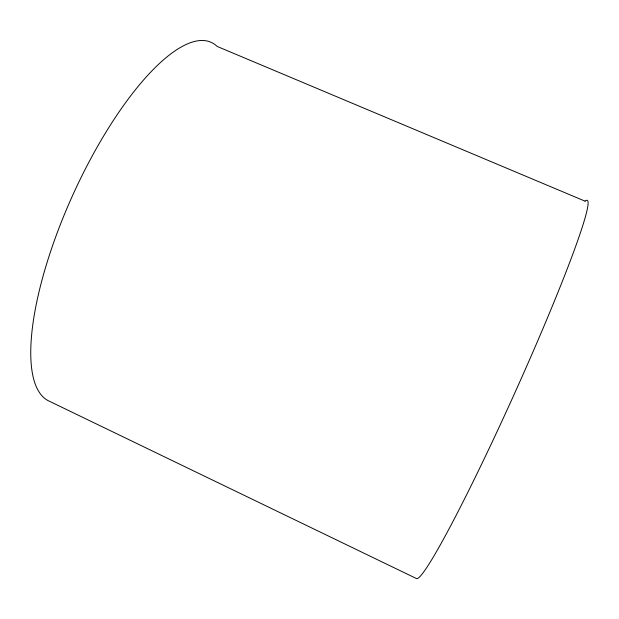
<?xml version="1.0" encoding="UTF-8"?>
<svg xmlns="http://www.w3.org/2000/svg" width="619" height="619" viewBox="0 0 619 619"><rect width="100%" height="100%" fill="white"/><g stroke="black" fill="none" stroke-linecap="round" stroke-linejoin="round"><path stroke-width="0.93" d="M585.079 201.167L217.176 46.44A196.834 63.308 -65.7 0 0 77.174 185.592A196.834 63.308 -65.7 0 0 49.234 401.166L416.409 578.525A207.458 13.208 -65.7 0 0 518.722 384.213A207.458 13.208 -65.7 0 0 585.079 201.167"/></g></svg>
